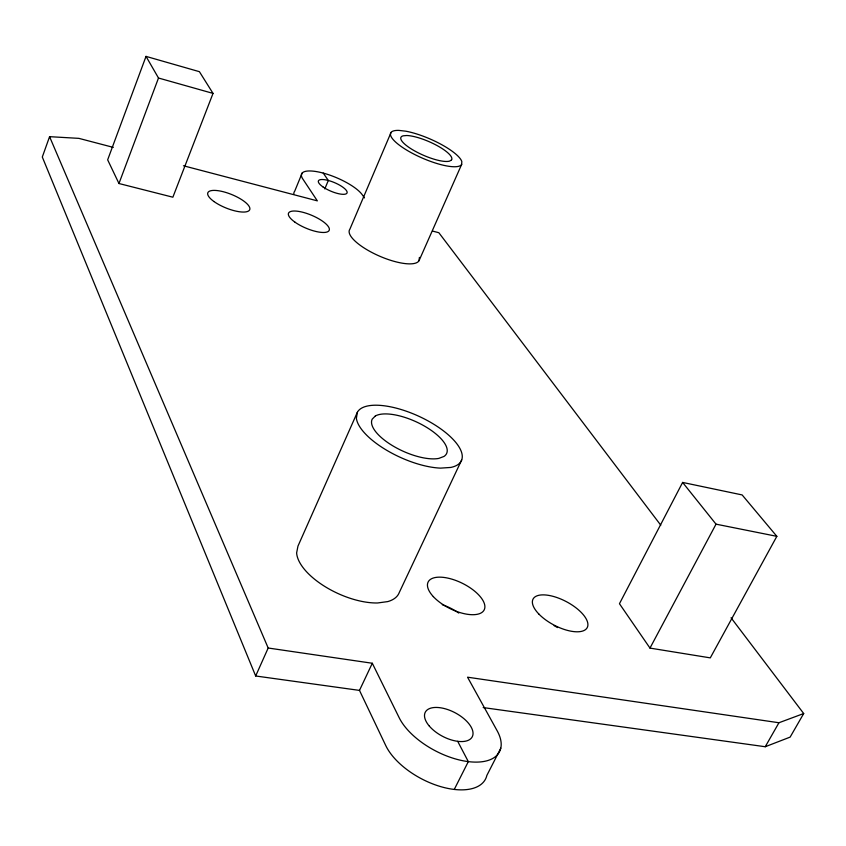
<?xml version="1.0" encoding="UTF-8"?>
<svg xmlns="http://www.w3.org/2000/svg" width="846" height="846" viewBox="0 0 846 846"><rect width="100%" height="100%" fill="white"/><g stroke="black" fill="none" stroke-linecap="round" stroke-linejoin="round"><path stroke-width="1.27" d="M461.673 164.378L461.81 161.523A38.8 10.311 23.6 0 0 405.784 131.193L398.952 130.4A38.8 10.311 23.6 0 0 411.516 152.851A38.8 10.311 23.6 0 0 461.673 164.378L419.056 260.653A38.038 12.003 23.5 0 1 377.855 255.386A38.038 12.003 23.5 0 1 349.853 229.245L391.064 132.431M419.056 260.653L419.394 257.406M357.34 412.319L356.388 418.336A57.369 22.546 24.6 0 0 386.791 450.326A57.369 22.546 24.6 0 0 440.555 468.124L450.707 467.447A57.369 22.546 24.6 0 0 431.65 422.958A57.369 22.546 24.6 0 0 357.34 412.319L297.961 546.125L296.629 552.882A55.73 25.75 24.8 0 0 324.97 586.564A55.73 25.75 24.8 0 0 377.57 602.976L387.764 601.591A55.73 25.75 24.8 0 0 399.27 592.507L461.694 459.907M113.311 147.384L78.879 138.363L49.576 136.671L42.3 157.018L255.672 675.986L359.487 690.399L385.734 745.527A57.052 29.547 27.9 0 0 440.438 786.547A57.052 29.547 27.9 0 0 486.841 775.465L500.779 748.202M146.02 56.386L107.664 159.841L118.958 183.519L172.87 197.203L213.023 93.398L199.402 71.677L146.02 56.386L158.498 78.022L213.023 93.398M118.958 183.519L158.498 78.022M302.17 173.028L294.683 191.249A33.554 10.364 22.9 0 0 293.869 193.85M324.801 188.912L328.322 180.473L323.246 173.102M255.672 675.986L268.182 648.015L49.576 136.671M359.487 690.399L372.303 663.253L268.182 648.015M454.27 789.434L468.314 761.622L457.697 741.329M682.616 482.432L619.452 603.716L649.982 648.099L710.291 657.871L776.84 536.332L742.143 494.931L682.616 482.432L716.023 524.16L776.84 536.332M649.982 648.099L716.023 524.16M483.193 707.573L765.239 746.732L778.944 722.748L803.7 713.538L731.05 617.792M803.7 713.538L790.132 737.109L765.239 746.732M778.944 722.748L467.542 677.191L497.152 730.775A57.412 28.912 27.7 0 1 467.669 761.537A57.412 28.912 27.7 0 1 399.185 717.736L372.303 663.253M183.445 165.763L317.335 200.862L302.752 178.887A33.681 10.089 22.9 0 1 323.024 173.039A33.681 10.089 22.9 0 1 362.257 194.76L364.489 197.901M432.496 231.053L438.852 232.724L660.789 525.207M442.299 604.71A31.122 14.403 26.5 0 1 458.775 613.054M554.109 625.638A30.445 13.547 27.9 0 1 557.525 627.573M375.349 415.978L372.229 419.108A40.968 16.095 24.6 0 0 393.401 446.191A40.968 16.095 24.6 0 0 438.81 458.405L443.991 456.438A40.968 16.095 24.6 0 0 425.295 426.564A40.968 16.095 24.6 0 0 375.349 415.978M451.574 159.82L449.712 161.078A27.707 7.36 23.6 0 1 415.746 151.529A27.707 7.36 23.6 0 1 403.161 135.825L406.736 135.508A27.707 7.36 23.6 0 1 436.843 145.438A27.707 7.36 23.6 0 1 451.574 159.82M323.119 187.019A15.545 4.653 22.9 0 0 346.849 193.29A15.545 4.653 22.9 0 0 328.174 180.441A15.545 4.653 22.9 0 0 323.119 187.019M429.377 726.154A26.49 13.335 27.7 0 0 471.085 738.399A26.49 13.335 27.7 0 0 445.831 708.969A26.49 13.335 27.7 0 0 429.377 726.154M213.975 201.538A22.609 7.307 22 0 0 249.253 210.432A22.609 7.307 22 0 0 223.09 191.682A22.609 7.307 22 0 0 213.975 201.538M295.064 222.234A22.081 7.043 22.8 0 0 328.935 230.778A22.081 7.043 22.8 0 0 302.572 212.209A22.081 7.043 22.8 0 0 295.064 222.234M538.955 614.143A30.615 13.24 27.8 0 0 586.31 628.885A30.615 13.24 27.8 0 0 555.177 596.959A30.615 13.24 27.8 0 0 538.955 614.143M433.311 596.599A31.302 14.075 26.4 0 0 482.654 611.859A31.302 14.075 26.4 0 0 452.515 579.341A31.302 14.075 26.4 0 0 433.311 596.599"/></g></svg>
